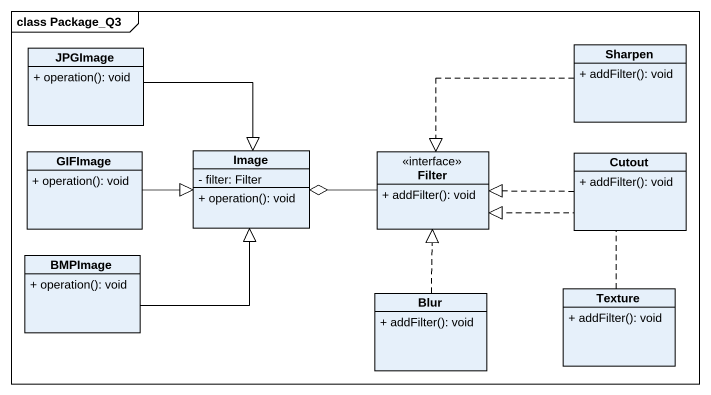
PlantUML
@startuml
mainframe class Package_Q3
hide circle
hide empty members
skinparam classAttributeIconSize 0
class JPGImage {
  + operation(): void
}
class Sharpen {
  + addFilter(): void
}
class GIFImage {
  + operation(): void
}
class Image {
  - filter: Filter
  + operation(): void
}
class Filter <<interface>> {
  + addFilter(): void
}
class Cutout {
  + addFilter(): void
}
class BMPImage {
  + operation(): void
}
class Blur {
  + addFilter(): void
}
class Texture {
  + addFilter(): void
}
JPGImage --|> Image
Sharpen .left.|> Filter
GIFImage -right-|> Image
Filter -left-o Image
Cutout .left.|> Filter
BMPImage -up-|> Image
Blur .up.|> Filter
Texture .up.|> Filter
@enduml
